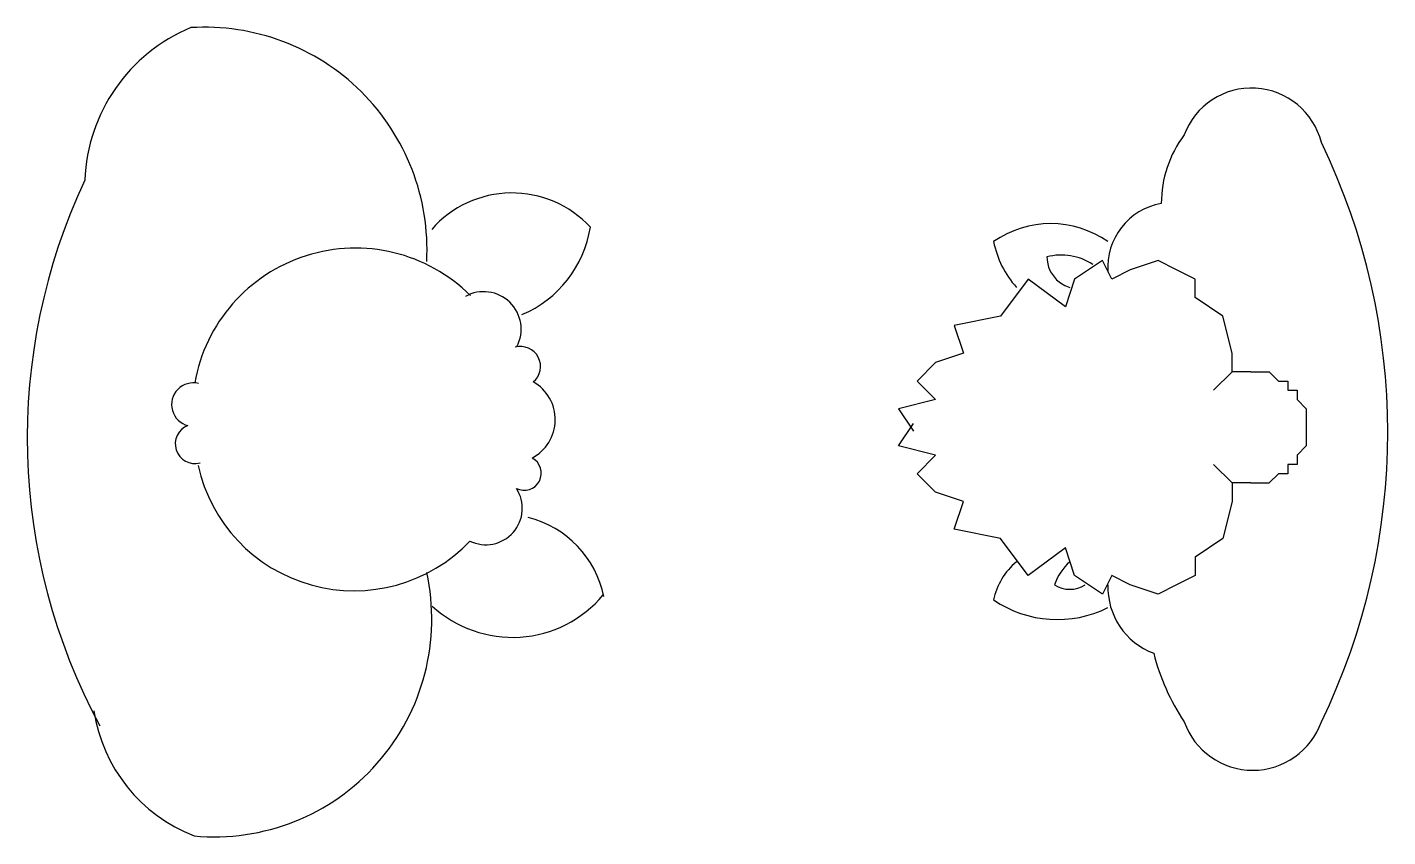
# Model space of a CAD drawing. Extents: x -0.479 to 0.414, y -0.252 to 0.279.
import ezdxf

# ---------------------------------------------------------------- set-up
doc = ezdxf.new("R2010")
doc.units = 0
doc.header["$MEASUREMENT"] = 0

msp = doc.modelspace()

# ---------------------------------------------------------------- linework, layer by layer
at = {"color": 0, "linetype": 'ByBlock'}
for p, q in [((0.22652, 0.12549), (0.20828, 0.11334)), ((0.23259, 0.11334), (0.22652, 0.12549)), ((0.26298, 0.12549), (0.24475, 0.11942)), ((0.27514, 0.11942), (0.26298, 0.12549)), ((0.24475, 0.11942), (0.23259, 0.11334)), ((0.28729, 0.11334), (0.27514, 0.11942)), ((0.1779, 0.11334), (0.15966, 0.08903)), ((0.20221, 0.09511), (0.1779, 0.11334)), ((0.20828, 0.11334), (0.20221, 0.09511)), ((0.28729, 0.10118), (0.28729, 0.11334)), ((0.30553, 0.08903), (0.28729, 0.10118)), ((0.15966, 0.08903), (0.12928, 0.08295)), ((0.12928, 0.08295), (0.13535, 0.06472)), ((0.3116, 0.06472), (0.30553, 0.08903)), ((0.13535, 0.06472), (0.11712, 0.05864)), ((0.3116, 0.05256), (0.3116, 0.06472)), ((0.11712, 0.05864), (0.10497, 0.04649)), ((0.10497, 0.04649), (0.11712, 0.03433)), ((0.3116, 0.05256), (0.29945, 0.04041)), ((0.32376, 0.05256), (0.3116, 0.05256)), ((0.32376, 0.05256), (0.33591, 0.05256)), ((0.33591, 0.05256), (0.34199, 0.04649)), ((0.34199, 0.04649), (0.34807, 0.04649)), ((0.34807, 0.04649), (0.34807, 0.04041)), ((0.29945, 0.04041), (0.29945, 0.04041)), ((0.34807, 0.04041), (0.35415, 0.04041)), ((0.35415, 0.04041), (0.35415, 0.03433)), ((0.11712, 0.03433), (0.09281, 0.02825)), ((0.09281, 0.02825), (0.10254, 0.01367)), ((0.35415, 0.03433), (0.36022, 0.02825)), ((0.36022, 0.02825), (0.36022, 0.02218)), ((0.09281, 0.00394), (0.10254, 0.01853)), ((0.36022, 0.02218), (0.36022, 0.0161)), ((0.36022, 0.0161), (0.36022, 0.00394)), ((0.11712, -0.00213), (0.09281, 0.00394)), ((0.36022, 0.00394), (0.35415, -0.00213)), ((0.10497, -0.01429), (0.11712, -0.00213)), ((0.3116, -0.02037), (0.29945, -0.00821)), ((0.29945, -0.00821), (0.29945, -0.00821)), ((0.34807, -0.00821), (0.34807, -0.01429)), ((0.35415, -0.00821), (0.34807, -0.00821)), ((0.35415, -0.00213), (0.35415, -0.00821)), ((0.11712, -0.02644), (0.10497, -0.01429)), ((0.34199, -0.01429), (0.33591, -0.02037)), ((0.34807, -0.01429), (0.34199, -0.01429)), ((0.13535, -0.03252), (0.11712, -0.02644)), ((0.32376, -0.02037), (0.3116, -0.02037)), ((0.3116, -0.02037), (0.3116, -0.03252)), ((0.32376, -0.02037), (0.33591, -0.02037)), ((0.12928, -0.05075), (0.13535, -0.03252)), ((0.3116, -0.03252), (0.30553, -0.05683)), ((0.15966, -0.05683), (0.12928, -0.05075)), ((0.1779, -0.08114), (0.15966, -0.05683)), ((0.30553, -0.05683), (0.28729, -0.06899)), ((0.20221, -0.06291), (0.1779, -0.08114)), ((0.20828, -0.08114), (0.20221, -0.06291)), ((0.28729, -0.06899), (0.28729, -0.08114)), ((0.22652, -0.0933), (0.20828, -0.08114)), ((0.23259, -0.08114), (0.22652, -0.0933)), ((0.24475, -0.08722), (0.23259, -0.08114)), ((0.26298, -0.0933), (0.24475, -0.08722)), ((0.27514, -0.08722), (0.26298, -0.0933)), ((0.28729, -0.08114), (0.27514, -0.08722))]:
    msp.add_line(p, q, dxfattribs=at)
for centre, radius, start, end in [((-0.32824, 0.17408), 0.1128, 112.54262, 177.87015), ((-0.36243, 0.13263), 0.14591, 356.99079, 93.55618), ((0.32436, 0.19145), 0.04718, 14.03624, 159.6041), ((0.34014, 0.1629), 0.075, 143.1301, 180), ((-0.02253, 0.0129), 0.43622, 334.17901, 25.82099), ((-0.08126, 0.00905), 0.39752, 154.80564, 208.33638), ((-0.16074, 0.09986), 0.06998, 42.78792, 138.83164), ((0.27239, 0.12115), 0.04237, 99.85133, 184.39871), ((-0.18342, 0.15908), 0.07495, 292.91817, 351.02737), ((0.19264, 0.08433), 0.06539, 55.00798, 124.99202), ((0.21764, 0.1504), 0.06374, 191.30993, 221.82017), ((-0.2635, 0.02662), 0.10704, 45.18051, 170.00434), ((0.19958, 0.09206), 0.03706, 56.30993, 104.76542), ((0.21097, 0.1279), 0.02083, 180, 253.7398), ((-0.17939, 0.08046), 0.02463, 332.51958, 119.03545), ((-0.15509, 0.05607), 0.01304, 309.02013, 106.29569), ((-0.36984, 0.03106), 0.01423, 75.80918, 255.83294), ((-0.16092, 0.02114), 0.0285, 297.84362, 60.47133), ((-0.36885, 0.00523), 0.01284, 110.39135, 285.50288), ((-0.26439, 0.01366), 0.10476, 192.40357, 316.48728), ((-0.15276, -0.01398), 0.01118, 242.59242, 62.59242), ((-0.17792, -0.03699), 0.02391, 243.94739, 33.16497), ((-0.16675, -0.1086), 0.06764, 11.74248, 75.82317), ((-0.35613, -0.1097), 0.14274, 264.71437, 12.398), ((0.19764, -0.1056), 0.04334, 129.38242, 168.69007), ((0.22764, -0.09794), 0.03426, 131.05481, 161.56505), ((0.20514, -0.0721), 0.01803, 236.30993, 303.69007), ((0.27639, -0.08877), 0.04628, 177.93618, 249.44395), ((-0.16048, -0.04407), 0.07756, 227.33731, 320.16615), ((0.1969, -0.03563), 0.07432, 235.8068, 296.56505), ((0.40139, -0.09627), 0.14572, 194.23491, 213.69007), ((-0.33121, -0.15387), 0.10509, 188.74477, 248.7626), ((0.32514, -0.16103), 0.04778, 199.65382, 340.34618)]:
    msp.add_arc(centre, radius, start, end, dxfattribs=at)

doc.saveas('drawing.dxf')
